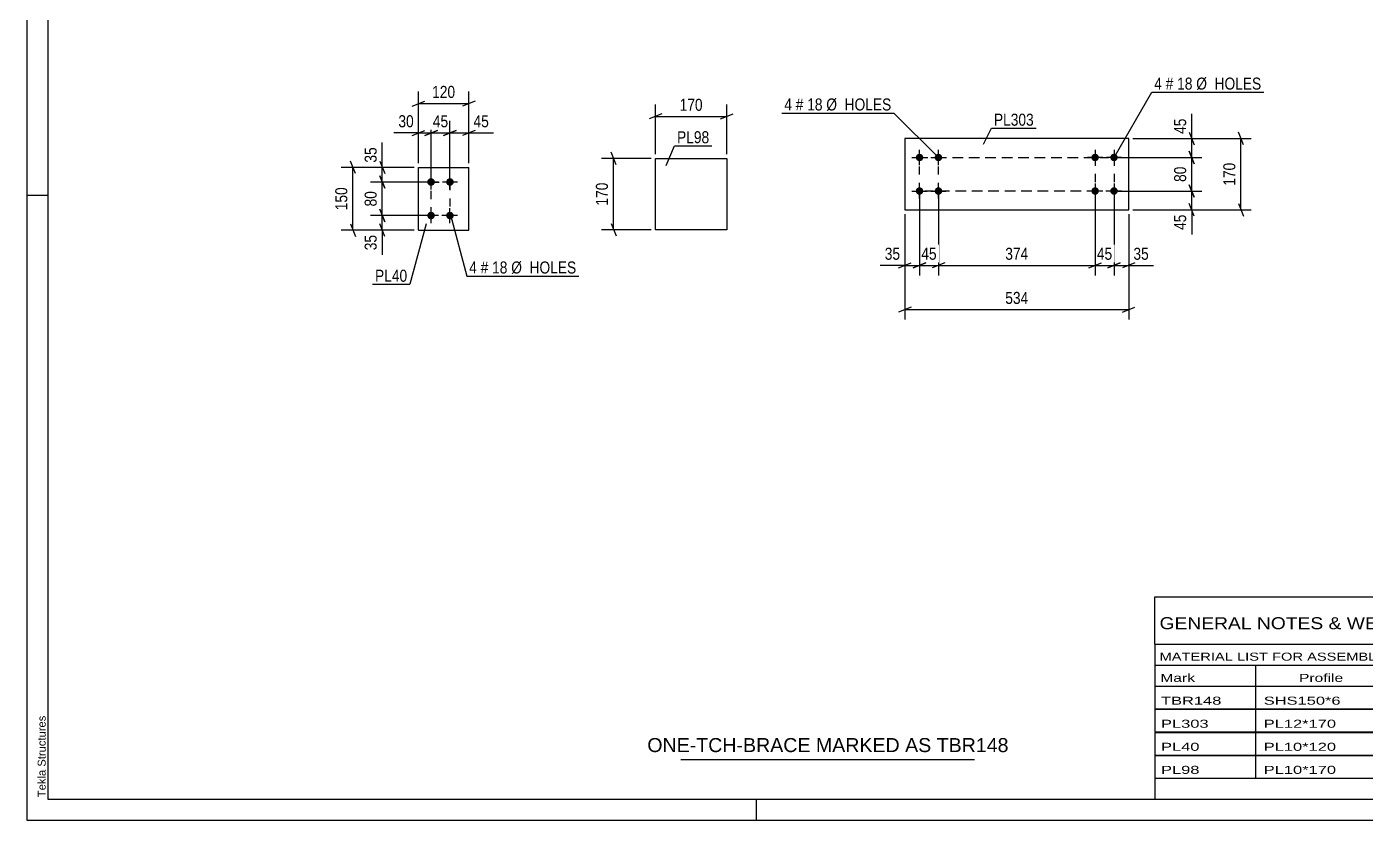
# Model space of a CAD drawing. Header units: millimetres. Extents: x 0 to 594, y 0 to 420.
# Drawn here: x 0 to 319.4, y 0 to 189.3 of the extents above; entities that cross this region are included whole.
import ezdxf

# ---------------------------------------------------------------- set-up
doc = ezdxf.new("R2010")
doc.units = ezdxf.units.MM
doc.linetypes.add('DXK_LINE_DOT2', pattern=[3.9198, 1.9599, -1.9599])
doc.styles.add('Arial', font='arial.ttf', dxfattribs={"height": 0.2})
doc.styles.add('Arial Narrow', font='ARIALN.TTF', dxfattribs={"height": 0.2})

# ---------------------------------------------------------------- blocks, each defined once
blk = doc.blocks.new('Unknown-580575511-1131')
at = {"color": 5, "linetype": 'Continuous'}
for p, q in [((0, 420), (0, 0)), ((5, 415), (5, 5)), ((5, 149), (0, 149)), ((5, 5), (589, 5)), ((174, 0), (174, 5)), ((0, 0), (594, 0))]:
    blk.add_line(p, q, dxfattribs=at)
at = {"color": 174, "linetype": 'Continuous', "style": 'Arial'}
blk.add_text('Tekla Structures', height=1.9102, rotation=90, dxfattribs=at).set_placement((4.5, 5.5))
blk = doc.blocks.new('Part-580575511-3593 - 3592')
at = {"color": 2, "linetype": 'Continuous'}
for p, q in [((262.79, 162.58), (209.41, 162.58)), ((209.41, 162.58), (209.41, 145.58)), ((262.79, 145.58), (262.79, 162.58)), ((209.41, 145.58), (262.79, 145.58))]:
    blk.add_line(p, q, dxfattribs=at)
blk = doc.blocks.new('Bolt-580575511-3594 - 3592')
at = {"linetype": 'Continuous'}
for points in [[(254.79, 157.18, -1), (254.79, 158.98, -1)], [(259.29, 157.18, -1), (259.29, 158.98, -1)], [(254.79, 149.18, -1), (254.79, 150.98, -1)], [(259.29, 149.18, -1), (259.29, 150.98, -1)]]:
    blk.add_hatch(color=1, dxfattribs=at).paths.add_polyline_path(points)
at = {"color": 1, "linetype": 'Continuous'}
for p, q in [((254.79, 159.88), (254.79, 156.28)), ((259.29, 159.88), (259.29, 156.28)), ((256.59, 158.08), (252.99, 158.08)), ((261.09, 158.08), (257.49, 158.08)), ((254.79, 151.88), (254.79, 148.28)), ((259.29, 151.88), (259.29, 148.28)), ((256.59, 150.08), (252.99, 150.08)), ((261.09, 150.08), (257.49, 150.08))]:
    blk.add_line(p, q, dxfattribs=at)
blk = doc.blocks.new('Bolt-580575511-3595 - 3592')
at = {"linetype": 'Continuous'}
for points in [[(212.91, 158.98, -1), (212.91, 157.18, -1)], [(217.41, 158.98, -1), (217.41, 157.18, -1)], [(212.91, 150.98, -1), (212.91, 149.18, -1)], [(217.41, 150.98, -1), (217.41, 149.18, -1)]]:
    blk.add_hatch(color=1, dxfattribs=at).paths.add_polyline_path(points)
at = {"color": 1, "linetype": 'Continuous'}
for p, q in [((212.91, 156.28), (212.91, 159.88)), ((217.41, 156.28), (217.41, 159.88)), ((211.11, 158.08), (214.71, 158.08)), ((215.61, 158.08), (219.21, 158.08)), ((212.91, 148.28), (212.91, 151.88)), ((217.41, 148.28), (217.41, 151.88)), ((211.11, 150.08), (214.71, 150.08)), ((215.61, 150.08), (219.21, 150.08))]:
    blk.add_line(p, q, dxfattribs=at)
blk = doc.blocks.new('Bolt-580575511-2195 - 2156')
at = {"linetype": 'Continuous'}
for points in [[(96.42, 151.33), (96.23, 151.35), (96.05, 151.41), (95.89, 151.5), (95.75, 151.63), (95.64, 151.78), (95.56, 151.95), (95.52, 152.14), (95.52, 152.32), (95.56, 152.51), (95.64, 152.68), (95.75, 152.83), (95.89, 152.96), (96.05, 153.05), (96.23, 153.11), (96.42, 153.13), (96.6, 153.11), (96.78, 153.05), (96.94, 152.96), (97.08, 152.83), (97.2, 152.68), (97.27, 152.51), (97.31, 152.32), (97.31, 152.14), (97.27, 151.95), (97.2, 151.78), (97.08, 151.63), (96.94, 151.5), (96.78, 151.41), (96.6, 151.35)], [(100.92, 151.33), (100.73, 151.35), (100.55, 151.41), (100.39, 151.5), (100.25, 151.63), (100.14, 151.78), (100.06, 151.95), (100.02, 152.14), (100.02, 152.32), (100.06, 152.51), (100.14, 152.68), (100.25, 152.83), (100.39, 152.96), (100.55, 153.05), (100.73, 153.11), (100.92, 153.13), (101.1, 153.11), (101.28, 153.05), (101.44, 152.96), (101.58, 152.83), (101.7, 152.68), (101.77, 152.51), (101.81, 152.32), (101.81, 152.14), (101.77, 151.95), (101.7, 151.78), (101.58, 151.63), (101.44, 151.5), (101.28, 151.41), (101.1, 151.35)], [(96.42, 143.33), (96.23, 143.35), (96.05, 143.41), (95.89, 143.5), (95.75, 143.63), (95.64, 143.78), (95.56, 143.95), (95.52, 144.14), (95.52, 144.32), (95.56, 144.51), (95.64, 144.68), (95.75, 144.83), (95.89, 144.96), (96.05, 145.05), (96.23, 145.11), (96.42, 145.13), (96.6, 145.11), (96.78, 145.05), (96.94, 144.96), (97.08, 144.83), (97.2, 144.68), (97.27, 144.51), (97.31, 144.32), (97.31, 144.14), (97.27, 143.95), (97.2, 143.78), (97.08, 143.63), (96.94, 143.5), (96.78, 143.41), (96.6, 143.35)], [(100.92, 143.33), (100.73, 143.35), (100.55, 143.41), (100.39, 143.5), (100.25, 143.63), (100.14, 143.78), (100.06, 143.95), (100.02, 144.14), (100.02, 144.32), (100.06, 144.51), (100.14, 144.68), (100.25, 144.83), (100.39, 144.96), (100.55, 145.05), (100.73, 145.11), (100.92, 145.13), (101.1, 145.11), (101.28, 145.05), (101.44, 144.96), (101.58, 144.83), (101.7, 144.68), (101.77, 144.51), (101.81, 144.32), (101.81, 144.14), (101.77, 143.95), (101.7, 143.78), (101.58, 143.63), (101.44, 143.5), (101.28, 143.41), (101.1, 143.35)]]:
    blk.add_hatch(color=1, dxfattribs=at).paths.add_polyline_path(points)
at = {"color": 1, "linetype": 'Continuous'}
for p, q in [((96.42, 150.43), (96.42, 154.03)), ((100.92, 150.43), (100.92, 154.03)), ((98.22, 152.23), (94.62, 152.23)), ((102.72, 152.23), (99.12, 152.23)), ((98.22, 144.23), (94.62, 144.23)), ((96.42, 142.43), (96.42, 146.03)), ((102.72, 144.23), (99.12, 144.23)), ((100.92, 142.43), (100.92, 146.03))]:
    blk.add_line(p, q, dxfattribs=at)
blk = doc.blocks.new('Part-580575511-2162 - 2156')
at = {"color": 2, "linetype": 'Continuous'}
for p, q in [((93.42, 140.73), (93.42, 155.73)), ((93.42, 155.73), (105.42, 155.73)), ((105.42, 140.73), (105.42, 155.73)), ((93.42, 140.73), (93.42, 140.73)), ((93.42, 140.73), (105.42, 140.73)), ((105.42, 140.73), (105.42, 140.73))]:
    blk.add_line(p, q, dxfattribs=at)
at = {"color": 7, "linetype": 'DXK_LINE_DOT2'}
for p, q in [((93.42, 155.73), (105.42, 155.73)), ((93.42, 140.73), (93.42, 140.73)), ((93.42, 140.73), (105.42, 140.73)), ((105.42, 140.73), (105.42, 140.73))]:
    blk.add_line(p, q, dxfattribs=at)
blk = doc.blocks.new('Part-580575511-2399 - 2393')
at = {"color": 2, "linetype": 'Continuous'}
for p, q in [((149.94, 140.86), (149.94, 157.86)), ((149.94, 157.86), (166.94, 157.86)), ((166.94, 157.86), (166.94, 140.86)), ((166.94, 140.86), (149.94, 140.86))]:
    blk.add_line(p, q, dxfattribs=at)
blk = doc.blocks.new('Rectangle-580575511-3767 - 3592')
at = {"color": 1, "linetype": 'DXK_LINE_DOT2'}
blk.add_lwpolyline([(212.91, 158.08), (259.29, 158.08), (259.29, 150.08), (212.91, 150.08), (212.91, 158.08)], close=True, dxfattribs=at)
blk = doc.blocks.new('Rectangle-580575511-2379 - 2156')
at = {"color": 1, "linetype": 'DXK_LINE_DOT2'}
blk.add_lwpolyline([(96.42, 152.23), (100.92, 152.23), (100.92, 144.23), (96.42, 144.23), (96.42, 152.23)], close=True, dxfattribs=at)
blk = doc.blocks.new('Rectangle-580575511-3777 - 3592')
at = {"color": 1, "linetype": 'DXK_LINE_DOT2'}
blk.add_lwpolyline([(217.41, 158.08), (254.79, 158.08), (254.79, 150.08), (217.41, 150.08), (217.41, 158.08)], close=True, dxfattribs=at)
blk = doc.blocks.new('StraightDimension-580575511-3639 - 3592')
at = {"color": 7, "linetype": 'Continuous'}
for p, q in [((290.17, 161.08), (288.97, 164.08)), ((263.79, 162.58), (291.97, 162.58)), ((289.57, 145.58), (289.57, 162.58)), ((288.97, 147.08), (290.17, 144.08)), ((263.79, 145.58), (291.97, 145.58))]:
    blk.add_line(p, q, dxfattribs=at)
at = {"color": 0}
blk.add_wipeout([(288.82, 157.42), (284.62, 157.42), (284.62, 150.74), (288.82, 150.74)], dxfattribs=at)
at = {"color": 3, "style": 'Arial Narrow'}
blk.add_text('170', height=2.863, rotation=90.0002, dxfattribs=at).set_placement((288.22, 151.34))
blk = doc.blocks.new('StraightDimension-580575511-3599 - 3592')
at = {"color": 7, "linetype": 'Continuous'}
for p, q in [((259.29, 149.08), (259.29, 129.94)), ((262.79, 144.58), (262.79, 129.94)), ((257.79, 131.74), (260.79, 132.94)), ((259.29, 132.34), (262.79, 132.34)), ((264.29, 132.94), (261.29, 131.74))]:
    blk.add_line(p, q, dxfattribs=at)
at = {"color": 0}
blk.add_wipeout([(268.17, 133.09), (268.17, 137.29), (263.32, 137.29), (263.32, 133.09)], dxfattribs=at)
at = {"color": 7, "linetype": 'Continuous'}
blk.add_line((262.79, 132.34), (268.7, 132.34), dxfattribs=at)
blk.add_line((262.79, 132.34), (268.7, 132.34), dxfattribs=at)
at = {"color": 3, "style": 'Arial Narrow'}
blk.add_text('35', height=2.863, dxfattribs=at).set_placement((263.92, 133.69))
blk = doc.blocks.new('StraightDimension-580575511-3600 - 3592')
at = {"color": 7, "linetype": 'Continuous'}
for p, q in [((254.79, 149.08), (254.79, 129.94)), ((259.29, 149.08), (259.29, 129.94)), ((253.29, 131.74), (256.29, 132.94)), ((254.79, 132.34), (259.29, 132.34)), ((260.79, 132.94), (257.79, 131.74))]:
    blk.add_line(p, q, dxfattribs=at)
at = {"color": 0}
blk.add_wipeout([(259.47, 133.09), (259.47, 137.29), (254.61, 137.29), (254.61, 133.09)], dxfattribs=at)
at = {"color": 3, "style": 'Arial Narrow'}
blk.add_text('45', height=2.863, dxfattribs=at).set_placement((255.21, 133.69))
blk = doc.blocks.new('StraightDimension-580575511-3601 - 3592')
at = {"color": 7, "linetype": 'Continuous'}
for p, q in [((217.41, 149.08), (217.41, 129.94)), ((254.79, 149.08), (254.79, 129.94)), ((218.91, 132.94), (215.91, 131.74)), ((217.41, 132.34), (254.79, 132.34)), ((253.29, 131.74), (256.29, 132.94))]:
    blk.add_line(p, q, dxfattribs=at)
at = {"color": 0}
blk.add_wipeout([(239.44, 133.09), (239.44, 137.29), (232.76, 137.29), (232.76, 133.09)], dxfattribs=at)
at = {"color": 3, "style": 'Arial Narrow'}
blk.add_text('374', height=2.863, dxfattribs=at).set_placement((233.36, 133.69))
blk = doc.blocks.new('StraightDimension-580575511-3602 - 3592')
at = {"color": 7, "linetype": 'Continuous'}
for p, q in [((212.91, 149.08), (212.91, 129.94)), ((217.41, 149.08), (217.41, 129.94)), ((211.41, 131.74), (214.41, 132.94)), ((212.91, 132.34), (217.41, 132.34)), ((218.91, 132.94), (215.91, 131.74))]:
    blk.add_line(p, q, dxfattribs=at)
at = {"color": 0}
blk.add_wipeout([(217.58, 133.09), (217.58, 137.29), (212.73, 137.29), (212.73, 133.09)], dxfattribs=at)
at = {"color": 3, "style": 'Arial Narrow'}
blk.add_text('45', height=2.863, dxfattribs=at).set_placement((213.33, 133.69))
blk = doc.blocks.new('StraightDimension-580575511-3603 - 3592')
at = {"color": 7, "linetype": 'Continuous'}
for p, q in [((212.91, 149.08), (212.91, 129.94)), ((209.41, 144.58), (209.41, 129.94)), ((207.91, 131.74), (210.91, 132.94)), ((209.41, 132.34), (212.91, 132.34)), ((214.41, 132.94), (211.41, 131.74))]:
    blk.add_line(p, q, dxfattribs=at)
at = {"color": 0}
blk.add_wipeout([(208.88, 133.09), (208.88, 137.29), (204.02, 137.29), (204.02, 133.09)], dxfattribs=at)
at = {"color": 7, "linetype": 'Continuous'}
blk.add_line((209.41, 132.34), (203.5, 132.34), dxfattribs=at)
blk.add_line((209.41, 132.34), (203.5, 132.34), dxfattribs=at)
at = {"color": 3, "style": 'Arial Narrow'}
blk.add_text('35', height=2.863, dxfattribs=at).set_placement((204.62, 133.69))
blk = doc.blocks.new('StraightDimension-580575511-3619 - 3592')
at = {"color": 7, "linetype": 'Continuous'}
for p, q in [((209.41, 144.58), (209.41, 119.4)), ((262.79, 144.58), (262.79, 119.4)), ((210.91, 122.4), (207.91, 121.2)), ((209.41, 121.8), (262.79, 121.8)), ((261.29, 121.2), (264.29, 122.4))]:
    blk.add_line(p, q, dxfattribs=at)
at = {"color": 0}
blk.add_wipeout([(239.44, 122.55), (239.44, 126.75), (232.76, 126.75), (232.76, 122.55)], dxfattribs=at)
at = {"color": 3, "style": 'Arial Narrow'}
blk.add_text('534', height=2.863, dxfattribs=at).set_placement((233.36, 123.15))
blk = doc.blocks.new('StraightDimension-580575511-3741 - 3592')
at = {"color": 7, "linetype": 'Continuous'}
for p, q in [((277.24, 164.08), (278.44, 161.08)), ((263.79, 162.58), (280.24, 162.58)), ((277.84, 158.08), (277.84, 162.58)), ((260.29, 158.08), (280.24, 158.08)), ((278.44, 156.58), (277.24, 159.58))]:
    blk.add_line(p, q, dxfattribs=at)
at = {"color": 0}
blk.add_wipeout([(277.09, 167.96), (272.89, 167.96), (272.89, 163.1), (277.09, 163.1)], dxfattribs=at)
at = {"color": 7, "linetype": 'Continuous'}
blk.add_line((277.84, 162.58), (277.84, 168.49), dxfattribs=at)
blk.add_line((277.84, 162.58), (277.84, 168.49), dxfattribs=at)
at = {"color": 3, "style": 'Arial Narrow'}
blk.add_text('45', height=2.863, rotation=90.0002, dxfattribs=at).set_placement((276.49, 163.7))
blk = doc.blocks.new('StraightDimension-580575511-3742 - 3592')
at = {"color": 7, "linetype": 'Continuous'}
for p, q in [((260.29, 158.08), (280.24, 158.08)), ((277.24, 159.58), (278.44, 156.58)), ((277.84, 150.08), (277.84, 158.08)), ((278.44, 148.58), (277.24, 151.58)), ((260.29, 150.08), (280.24, 150.08))]:
    blk.add_line(p, q, dxfattribs=at)
at = {"color": 0}
blk.add_wipeout([(277.09, 156.51), (272.89, 156.51), (272.89, 151.65), (277.09, 151.65)], dxfattribs=at)
at = {"color": 3, "style": 'Arial Narrow'}
blk.add_text('80', height=2.863, rotation=90.0002, dxfattribs=at).set_placement((276.49, 152.25))
blk = doc.blocks.new('StraightDimension-580575511-3743 - 3592')
at = {"color": 7, "linetype": 'Continuous'}
for p, q in [((277.24, 151.58), (278.44, 148.58)), ((260.29, 150.08), (280.24, 150.08)), ((278.44, 144.08), (277.24, 147.08)), ((277.84, 145.58), (277.84, 150.08)), ((263.79, 145.58), (280.24, 145.58))]:
    blk.add_line(p, q, dxfattribs=at)
at = {"color": 0}
blk.add_wipeout([(277.09, 145.05), (272.89, 145.05), (272.89, 140.2), (277.09, 140.2)], dxfattribs=at)
at = {"color": 7, "linetype": 'Continuous'}
blk.add_line((277.84, 145.58), (277.84, 139.67), dxfattribs=at)
blk.add_line((277.84, 145.58), (277.84, 139.67), dxfattribs=at)
at = {"color": 3, "style": 'Arial Narrow'}
blk.add_text('45', height=2.863, rotation=90.0002, dxfattribs=at).set_placement((276.49, 140.8))
blk = doc.blocks.new('StraightDimension-580575511-2295 - 2156')
at = {"color": 7, "linetype": 'Continuous'}
for p, q in [((84.19, 157.23), (85.39, 154.23)), ((92.42, 155.73), (81.94, 155.73)), ((85.39, 150.73), (84.19, 153.73)), ((84.79, 152.23), (84.79, 155.73)), ((95.42, 152.23), (81.94, 152.23))]:
    blk.add_line(p, q, dxfattribs=at)
at = {"color": 0}
blk.add_wipeout([(84.04, 161.11), (79.84, 161.11), (79.84, 156.25), (84.04, 156.25)], dxfattribs=at)
at = {"color": 7, "linetype": 'Continuous'}
blk.add_line((84.79, 155.73), (84.79, 161.64), dxfattribs=at)
blk.add_line((84.79, 155.73), (84.79, 161.64), dxfattribs=at)
at = {"color": 3, "style": 'Arial Narrow'}
blk.add_text('35', height=2.863, rotation=90.0002, dxfattribs=at).set_placement((83.44, 156.85))
blk = doc.blocks.new('StraightDimension-580575511-2272 - 2156')
at = {"color": 7, "linetype": 'Continuous'}
for p, q in [((95.42, 144.23), (81.94, 144.23)), ((84.19, 145.73), (85.39, 142.73)), ((84.79, 140.73), (84.79, 144.23)), ((92.42, 140.73), (81.94, 140.73)), ((85.39, 139.23), (84.19, 142.23))]:
    blk.add_line(p, q, dxfattribs=at)
at = {"color": 0}
blk.add_wipeout([(84.04, 140.2), (79.84, 140.2), (79.84, 135.35), (84.04, 135.35)], dxfattribs=at)
at = {"color": 7, "linetype": 'Continuous'}
blk.add_line((84.79, 140.73), (84.79, 134.82), dxfattribs=at)
blk.add_line((84.79, 140.73), (84.79, 134.82), dxfattribs=at)
at = {"color": 3, "style": 'Arial Narrow'}
blk.add_text('35', height=2.863, rotation=90.0002, dxfattribs=at).set_placement((83.44, 135.95))
blk = doc.blocks.new('StraightDimension-580575511-2285 - 2156')
at = {"color": 7, "linetype": 'Continuous'}
for p, q in [((84.19, 153.73), (85.39, 150.73)), ((95.42, 152.23), (81.94, 152.23)), ((84.79, 144.23), (84.79, 152.23)), ((95.42, 144.23), (81.94, 144.23)), ((85.39, 142.73), (84.19, 145.73))]:
    blk.add_line(p, q, dxfattribs=at)
at = {"color": 0}
blk.add_wipeout([(84.04, 150.66), (79.84, 150.66), (79.84, 145.8), (84.04, 145.8)], dxfattribs=at)
at = {"color": 3, "style": 'Arial Narrow'}
blk.add_text('80', height=2.863, rotation=90.0002, dxfattribs=at).set_placement((83.44, 146.4))
blk = doc.blocks.new('StraightDimension-580575511-2309 - 2156')
at = {"color": 7, "linetype": 'Continuous'}
for p, q in [((78.39, 154.23), (77.19, 157.23)), ((92.42, 155.73), (74.94, 155.73)), ((77.79, 140.73), (77.79, 155.73)), ((92.42, 140.73), (74.94, 140.73)), ((77.19, 142.23), (78.39, 139.23))]:
    blk.add_line(p, q, dxfattribs=at)
at = {"color": 0}
blk.add_wipeout([(77.04, 151.57), (72.84, 151.57), (72.84, 144.89), (77.04, 144.89)], dxfattribs=at)
at = {"color": 3, "style": 'Arial Narrow'}
blk.add_text('150', height=2.863, rotation=90.0002, dxfattribs=at).set_placement((76.44, 145.49))
blk = doc.blocks.new('StraightDimension-580575511-2326 - 2156')
at = {"color": 7, "linetype": 'Continuous'}
for p, q in [((93.42, 156.73), (93.42, 166.79)), ((96.42, 153.23), (96.42, 166.79)), ((91.92, 163.34), (94.92, 164.54)), ((93.42, 163.94), (96.42, 163.94)), ((97.92, 164.54), (94.92, 163.34))]:
    blk.add_line(p, q, dxfattribs=at)
at = {"color": 0}
blk.add_wipeout([(92.89, 164.69), (92.89, 168.89), (88.03, 168.89), (88.03, 164.69)], dxfattribs=at)
at = {"color": 7, "linetype": 'Continuous'}
blk.add_line((93.42, 163.94), (87.51, 163.94), dxfattribs=at)
blk.add_line((93.42, 163.94), (87.51, 163.94), dxfattribs=at)
at = {"color": 3, "style": 'Arial Narrow'}
blk.add_text('30', height=2.863, dxfattribs=at).set_placement((88.63, 165.29))
blk = doc.blocks.new('StraightDimension-580575511-2339 - 2156')
at = {"color": 7, "linetype": 'Continuous'}
for p, q in [((96.42, 153.23), (96.42, 166.79)), ((100.92, 153.23), (100.92, 166.79)), ((94.92, 163.34), (97.92, 164.54)), ((96.42, 163.94), (100.92, 163.94)), ((102.42, 164.54), (99.42, 163.34))]:
    blk.add_line(p, q, dxfattribs=at)
at = {"color": 0}
blk.add_wipeout([(101.09, 164.69), (101.09, 168.89), (96.24, 168.89), (96.24, 164.69)], dxfattribs=at)
at = {"color": 3, "style": 'Arial Narrow'}
blk.add_text('45', height=2.863, dxfattribs=at).set_placement((96.84, 165.29))
blk = doc.blocks.new('StraightDimension-580575511-2349 - 2156')
at = {"color": 7, "linetype": 'Continuous'}
for p, q in [((100.92, 153.23), (100.92, 166.79)), ((105.42, 156.73), (105.42, 166.79)), ((99.42, 163.34), (102.42, 164.54)), ((100.92, 163.94), (105.42, 163.94)), ((106.92, 164.54), (103.92, 163.34))]:
    blk.add_line(p, q, dxfattribs=at)
at = {"color": 0}
blk.add_wipeout([(110.8, 164.69), (110.8, 168.89), (105.94, 168.89), (105.94, 164.69)], dxfattribs=at)
at = {"color": 7, "linetype": 'Continuous'}
blk.add_line((105.42, 163.94), (111.32, 163.94), dxfattribs=at)
blk.add_line((105.42, 163.94), (111.32, 163.94), dxfattribs=at)
at = {"color": 3, "style": 'Arial Narrow'}
blk.add_text('45', height=2.863, dxfattribs=at).set_placement((106.54, 165.29))
blk = doc.blocks.new('StraightDimension-580575511-2363 - 2156')
at = {"color": 7, "linetype": 'Continuous'}
for p, q in [((93.42, 156.73), (93.42, 173.79)), ((105.42, 156.73), (105.42, 173.79)), ((91.92, 170.34), (94.92, 171.54)), ((93.42, 170.94), (105.42, 170.94)), ((106.92, 171.54), (103.92, 170.34))]:
    blk.add_line(p, q, dxfattribs=at)
at = {"color": 0}
blk.add_wipeout([(102.76, 171.69), (102.76, 175.89), (96.07, 175.89), (96.07, 171.69)], dxfattribs=at)
at = {"color": 3, "style": 'Arial Narrow'}
blk.add_text('120', height=2.863, dxfattribs=at).set_placement((96.67, 172.29))
blk = doc.blocks.new('StraightDimension-580575511-2401 - 2393')
at = {"color": 7, "linetype": 'Continuous'}
for p, q in [((149.94, 158.86), (149.94, 170.71)), ((166.94, 158.86), (166.94, 170.71)), ((151.44, 168.46), (148.44, 167.26)), ((149.94, 167.86), (166.94, 167.86)), ((165.44, 167.26), (168.44, 168.46))]:
    blk.add_line(p, q, dxfattribs=at)
at = {"color": 0}
blk.add_wipeout([(161.78, 168.61), (161.78, 172.81), (155.1, 172.81), (155.1, 168.61)], dxfattribs=at)
at = {"color": 3, "style": 'Arial Narrow'}
blk.add_text('170', height=2.863, dxfattribs=at).set_placement((155.7, 169.21))
blk = doc.blocks.new('StraightDimension-580575511-2412 - 2393')
at = {"color": 7, "linetype": 'Continuous'}
for p, q in [((148.94, 157.86), (137.09, 157.86)), ((140.54, 156.36), (139.34, 159.36)), ((139.94, 140.86), (139.94, 157.86)), ((148.94, 140.86), (137.09, 140.86)), ((139.34, 142.36), (140.54, 139.36))]:
    blk.add_line(p, q, dxfattribs=at)
at = {"color": 0}
blk.add_wipeout([(139.19, 152.7), (134.99, 152.7), (134.99, 146.01), (139.19, 146.01)], dxfattribs=at)
at = {"color": 3, "style": 'Arial Narrow'}
blk.add_text('170', height=2.863, rotation=90.0002, dxfattribs=at).set_placement((138.59, 146.61))
blk = doc.blocks.new('Unknown-580575511-4536')
at = {"color": 7, "linetype": 'Continuous'}
for p, q in [((269, 53.25), (429, 53.25)), ((269, 42), (269, 53.25)), ((429, 53.25), (429, 42)), ((269, 42), (429, 42)), ((269, 42), (269, 37)), ((429, 42), (429, 37)), ((269, 37), (429, 37)), ((269, 37), (269, 32)), ((293, 37), (293, 32)), ((328.5, 37), (328.5, 32)), ((354.5, 37), (354.5, 32)), ((367.5, 37), (367.5, 32)), ((385, 37), (385, 32)), ((407, 37), (407, 32)), ((429, 37), (429, 32)), ((269, 32), (429, 32)), ((269, 31.95), (269, 26.55)), ((269, 31.95), (429, 31.95)), ((293, 32), (293, 26.5)), ((328.5, 32), (328.5, 26.5)), ((354.5, 32), (354.5, 26.5)), ((367.5, 32), (367.5, 26.5)), ((385, 32), (385, 26.5)), ((407, 32), (407, 26.5)), ((429, 31.95), (429, 26.55)), ((269, 26.55), (429, 26.55)), ((269, 26.45), (269, 21.05)), ((269, 26.45), (429, 26.45)), ((293, 26.5), (293, 21)), ((328.5, 26.5), (328.5, 21)), ((354.5, 26.5), (354.5, 21)), ((367.5, 26.5), (367.5, 21)), ((385, 26.5), (385, 21)), ((407, 26.5), (407, 21)), ((429, 26.45), (429, 21.05)), ((269, 21.05), (429, 21.05)), ((269, 20.95), (269, 15.55)), ((269, 20.95), (429, 20.95)), ((293, 21), (293, 15.5)), ((328.5, 21), (328.5, 15.5)), ((354.5, 21), (354.5, 15.5)), ((367.5, 21), (367.5, 15.5)), ((385, 21), (385, 15.5)), ((407, 21), (407, 15.5)), ((429, 20.95), (429, 15.55)), ((269, 15.55), (429, 15.55)), ((269, 15.45), (269, 10.05)), ((269, 15.45), (429, 15.45)), ((293, 15.5), (293, 10)), ((328.5, 15.5), (328.5, 10)), ((354.5, 15.5), (354.5, 10)), ((367.5, 15.5), (367.5, 10)), ((385, 15.5), (385, 10)), ((407, 15.5), (407, 10)), ((429, 15.45), (429, 10.05)), ((269, 10.05), (429, 10.05)), ((269, 10), (429, 10)), ((269, 10), (269, 5)), ((385, 10), (385, 5)), ((407, 10), (407, 5)), ((429, 10), (429, 5)), ((269, 5), (429, 5))]:
    blk.add_line(p, q, dxfattribs=at)
at = {"color": 7, "style": 'Arial Narrow'}
for s, height, width, p in [('GENERAL NOTES & WELD DETAILS :', 2.8633, 1.4, (270.15, 45.56)), ('REFER TYP DRAWING TYP-01', 1.9089, 1.6, (353.7, 45.66)), ("MATERIAL LIST FOR ASSEMBLY MK'D", 1.9089, 1.6, (270.15, 38.06)), ('TBR148', 1.909, 1.794707, (361.59, 37.97)), ('1', 1.91, 1.794707, (391.08, 38.06)), ('No. Required', 1.9089, 1.6, (400.41, 38.06)), ('Mark', 1.909, 1.7, (270.34, 33)), ('Profile', 1.909, 1.7, (303.41, 33)), ('Material', 1.909, 1.7, (333.54, 33.06)), ('No.', 1.909, 1.7, (358.5, 33.06)), ('Length', 1.909, 1.7, (369, 33.06)), ('Area', 1.909, 1.7, (391.5, 33.06)), ('Weight', 1.909, 1.7, (411, 33.06))]:
    blk.add_text(s, height=height, dxfattribs=dict(at, width=width)).set_placement(p)
at = {"color": 7, "linetype": 'Continuous', "style": 'Arial Narrow'}
for s, height, width, p in [('TBR148', 1.909, 1.794707, (270.5, 27.56)), ('SHS150*6', 1.909, 1.794707, (295, 27.56)), ('E350', 1.909, 1.794707, (334.74, 27.56)), ('1', 1.91, 1.794707, (358.86, 27.56)), ('4312', 1.909, 1.794707, (371.58, 27.56)), ('2.6', 1.909, 1.794707, (395.32, 27.56)), ('116.7', 1.909, 1.794707, (411.96, 27.56)), ('PL303', 1.909, 1.794707, (270.5, 22.06)), ('PL12*170', 1.909, 1.794707, (295, 22.06)), ('E350', 1.909, 1.794707, (334.74, 22.06)), ('1', 1.91, 1.794707, (358.86, 22.06)), ('534', 1.909, 1.794707, (373.77, 22.06)), ('0.2', 1.909, 1.794707, (395.32, 22.06)), ('8.5', 1.909, 1.794707, (416.33, 22.06)), ('PL40', 1.909, 1.794707, (270.5, 16.56)), ('PL10*120', 1.909, 1.794707, (295, 16.56)), ('E350', 1.909, 1.794707, (334.74, 16.56)), ('4', 1.91, 1.794707, (358.86, 16.56)), ('150', 1.909, 1.794707, (373.77, 16.56)), ('0.0', 1.909, 1.794707, (395.32, 16.56)), ('5.7', 1.909, 1.794707, (416.33, 16.56)), ('PL98', 1.909, 1.794707, (270.5, 11.06)), ('PL10*170', 1.909, 1.794707, (295, 11.06)), ('E350', 1.909, 1.794707, (334.74, 11.06)), ('2', 1.91, 1.794707, (358.86, 11.06)), ('170', 1.909, 1.794707, (373.77, 11.06)), ('0.1', 1.909, 1.794707, (395.32, 11.06)), ('4.5', 1.909, 1.794707, (416.33, 11.06)), ('Total', 1.909, 1.7, (371.33, 6.5)), ('3.1', 1.909, 1.794707, (394.83, 6.5)), ('135.4', 1.909, 1.794707, (411.96, 6.5))]:
    blk.add_text(s, height=height, dxfattribs=dict(at, width=width)).set_placement(p)
blk = doc.blocks.new('Unknown-580575511-4537')
at = {"color": 7, "linetype": 'Continuous'}
blk.add_line((156, 14.5), (226, 14.5), dxfattribs=at)
at = {"color": 7, "style": 'Arial'}
blk.add_text('ONE-TCH-BRACE MARKED AS TBR148', height=3.3428, dxfattribs=at).set_placement((147.99, 16.25))
blk = doc.blocks.new('Mark-580575511-3642 - 3592')
at = {"color": 0}
blk.add_wipeout([(240.15, 165.66), (240.15, 168.66), (230.65, 168.66), (230.65, 165.66)], dxfattribs=at)
blk.add_wipeout([(240.15, 165.66), (240.15, 168.66), (230.65, 168.66), (230.65, 165.66)], dxfattribs=at)
at = {"color": 30, "linetype": 'Continuous'}
for p, q in [((228.19, 161.22), (230.05, 165.06)), ((230.05, 165.06), (240.75, 165.06))]:
    blk.add_line(p, q, dxfattribs=at)
at = {"color": 3, "style": 'Arial Narrow'}
blk.add_text('PL303', height=2.863, dxfattribs=at).set_placement((230.65, 165.66))
blk = doc.blocks.new('Mark-580575511-3645 - 3592')
at = {"color": 0}
blk.add_wipeout([(270.72, 174.27), (270.72, 177.27), (268.89, 177.27), (268.89, 174.27)], dxfattribs=at)
blk.add_wipeout([(270.72, 174.27), (270.72, 177.27), (268.89, 177.27), (268.89, 174.27)], dxfattribs=at)
at = {"color": 7, "linetype": 'Continuous'}
blk.add_line((259.29, 158.08), (268.29, 173.67), dxfattribs=at)
at = {"color": 0}
blk.add_wipeout([(273.45, 174.27), (273.45, 177.27), (271.62, 177.27), (271.62, 174.27)], dxfattribs=at)
blk.add_wipeout([(273.45, 174.27), (273.45, 177.27), (271.62, 177.27), (271.62, 174.27)], dxfattribs=at)
at = {"color": 3, "style": 'Arial Narrow'}
blk.add_text('4', height=2.86, dxfattribs=at).set_placement((268.89, 174.27))
at = {"color": 0}
blk.add_wipeout([(278, 174.27), (278, 177.27), (274.35, 177.27), (274.35, 174.27)], dxfattribs=at)
blk.add_wipeout([(278, 174.27), (278, 177.27), (274.35, 177.27), (274.35, 174.27)], dxfattribs=at)
at = {"color": 3, "style": 'Arial Narrow'}
blk.add_text('#', height=2.86, dxfattribs=at).set_placement((271.62, 174.27))
at = {"color": 0}
blk.add_wipeout([(294.43, 174.27), (294.43, 177.27), (278.9, 177.27), (278.9, 174.27)], dxfattribs=at)
blk.add_wipeout([(294.43, 174.27), (294.43, 177.27), (278.9, 177.27), (278.9, 174.27)], dxfattribs=at)
at = {"color": 7, "linetype": 'Continuous'}
blk.add_line((268.29, 173.67), (295.03, 173.67), dxfattribs=at)
at = {"color": 3, "style": 'Arial Narrow'}
for s, p in [('18', (274.35, 174.27)), ('Ø  HOLES', (278.9, 174.27))]:
    blk.add_text(s, height=2.863, dxfattribs=at).set_placement(p)
blk = doc.blocks.new('Mark-580575511-3646 - 3592')
at = {"color": 0}
blk.add_wipeout([(182.49, 169.29), (182.49, 172.29), (180.66, 172.29), (180.66, 169.29)], dxfattribs=at)
blk.add_wipeout([(182.49, 169.29), (182.49, 172.29), (180.66, 172.29), (180.66, 169.29)], dxfattribs=at)
blk.add_wipeout([(185.22, 169.29), (185.22, 172.29), (183.39, 172.29), (183.39, 169.29)], dxfattribs=at)
blk.add_wipeout([(185.22, 169.29), (185.22, 172.29), (183.39, 172.29), (183.39, 169.29)], dxfattribs=at)
at = {"color": 3, "style": 'Arial Narrow'}
blk.add_text('4', height=2.86, dxfattribs=at).set_placement((180.66, 169.29))
at = {"color": 0}
blk.add_wipeout([(189.77, 169.29), (189.77, 172.29), (186.12, 172.29), (186.12, 169.29)], dxfattribs=at)
blk.add_wipeout([(189.77, 169.29), (189.77, 172.29), (186.12, 172.29), (186.12, 169.29)], dxfattribs=at)
at = {"color": 3, "style": 'Arial Narrow'}
blk.add_text('#', height=2.86, dxfattribs=at).set_placement((183.39, 169.29))
at = {"color": 0}
blk.add_wipeout([(206.2, 169.29), (206.2, 172.29), (190.67, 172.29), (190.67, 169.29)], dxfattribs=at)
blk.add_wipeout([(206.2, 169.29), (206.2, 172.29), (190.67, 172.29), (190.67, 169.29)], dxfattribs=at)
at = {"color": 7, "linetype": 'Continuous'}
for p in [(180.06, 168.69), (217.41, 158.08)]:
    blk.add_line(p, (206.8, 168.69), dxfattribs=at)
at = {"color": 3, "style": 'Arial Narrow'}
for s, p in [('18', (186.12, 169.29)), ('Ø  HOLES', (190.67, 169.29))]:
    blk.add_text(s, height=2.863, dxfattribs=at).set_placement(p)
blk = doc.blocks.new('Mark-580575511-2158 - 2156')
at = {"color": 0}
blk.add_wipeout([(90.74, 128.44), (90.74, 131.44), (83.06, 131.44), (83.06, 128.44)], dxfattribs=at)
blk.add_wipeout([(90.74, 128.44), (90.74, 131.44), (83.06, 131.44), (83.06, 128.44)], dxfattribs=at)
at = {"color": 30, "linetype": 'Continuous'}
for p in [(95.26, 142.23), (82.46, 127.84)]:
    blk.add_line(p, (91.34, 127.84), dxfattribs=at)
at = {"color": 3, "style": 'Arial Narrow'}
blk.add_text('PL40', height=2.863, dxfattribs=at).set_placement((83.06, 128.44))
blk = doc.blocks.new('Mark-580575511-2191 - 2156')
at = {"color": 0}
blk.add_wipeout([(107.34, 130.41), (107.34, 133.41), (105.51, 133.41), (105.51, 130.41)], dxfattribs=at)
blk.add_wipeout([(107.34, 130.41), (107.34, 133.41), (105.51, 133.41), (105.51, 130.41)], dxfattribs=at)
at = {"color": 7, "linetype": 'Continuous'}
blk.add_line((101.04, 144.38), (104.91, 129.81), dxfattribs=at)
at = {"color": 0}
blk.add_wipeout([(110.07, 130.41), (110.07, 133.41), (108.24, 133.41), (108.24, 130.41)], dxfattribs=at)
blk.add_wipeout([(110.07, 130.41), (110.07, 133.41), (108.24, 133.41), (108.24, 130.41)], dxfattribs=at)
at = {"color": 3, "style": 'Arial Narrow'}
blk.add_text('4', height=2.86, dxfattribs=at).set_placement((105.51, 130.41))
at = {"color": 0}
blk.add_wipeout([(114.63, 130.41), (114.63, 133.41), (110.97, 133.41), (110.97, 130.41)], dxfattribs=at)
blk.add_wipeout([(114.63, 130.41), (114.63, 133.41), (110.97, 133.41), (110.97, 130.41)], dxfattribs=at)
at = {"color": 3, "style": 'Arial Narrow'}
blk.add_text('#', height=2.86, dxfattribs=at).set_placement((108.24, 130.41))
at = {"color": 0}
blk.add_wipeout([(131.05, 130.41), (131.05, 133.41), (115.53, 133.41), (115.53, 130.41)], dxfattribs=at)
blk.add_wipeout([(131.05, 130.41), (131.05, 133.41), (115.53, 133.41), (115.53, 130.41)], dxfattribs=at)
at = {"color": 7, "linetype": 'Continuous'}
blk.add_line((104.91, 129.81), (131.65, 129.81), dxfattribs=at)
at = {"color": 3, "style": 'Arial Narrow'}
for s, p in [('18', (110.97, 130.41)), ('Ø  HOLES', (115.53, 130.41))]:
    blk.add_text(s, height=2.863, dxfattribs=at).set_placement(p)
blk = doc.blocks.new('Mark-580575511-2395 - 2393')
at = {"color": 0}
blk.add_wipeout([(162.75, 161.48), (162.75, 164.48), (155.08, 164.48), (155.08, 161.48)], dxfattribs=at)
blk.add_wipeout([(162.75, 161.48), (162.75, 164.48), (155.08, 164.48), (155.08, 161.48)], dxfattribs=at)
at = {"color": 30, "linetype": 'Continuous'}
for p, q in [((152.52, 156.2), (154.48, 160.88)), ((154.48, 160.88), (163.35, 160.88))]:
    blk.add_line(p, q, dxfattribs=at)
at = {"color": 3, "style": 'Arial Narrow'}
blk.add_text('PL98', height=2.863, dxfattribs=at).set_placement((155.08, 161.48))

msp = doc.modelspace()

# ---------------------------------------------------------------- block references
for name in ['Unknown-580575511-1131', 'Part-580575511-3593 - 3592', 'Bolt-580575511-3595 - 3592', 'Bolt-580575511-3594 - 3592', 'Part-580575511-2399 - 2393', 'Rectangle-580575511-3767 - 3592', 'Rectangle-580575511-3777 - 3592', 'Part-580575511-2162 - 2156', 'Bolt-580575511-2195 - 2156', 'Rectangle-580575511-2379 - 2156', 'Unknown-580575511-4536', 'Unknown-580575511-4537']:
    msp.add_blockref(name, (0, 0))

# ---------------------------------------------------------------- next in the draw order: block references
for name in ['StraightDimension-580575511-2401 - 2393', 'Mark-580575511-3646 - 3592', 'Mark-580575511-3642 - 3592', 'StraightDimension-580575511-3639 - 3592', 'StraightDimension-580575511-2295 - 2156', 'StraightDimension-580575511-2272 - 2156', 'Mark-580575511-2191 - 2156']:
    msp.add_blockref(name, (0, 0))

# ---------------------------------------------------------------- next in the draw order: block references
for name in ['StraightDimension-580575511-3741 - 3592', 'Mark-580575511-2395 - 2393', 'StraightDimension-580575511-2412 - 2393', 'StraightDimension-580575511-2285 - 2156', 'StraightDimension-580575511-3599 - 3592']:
    msp.add_blockref(name, (0, 0))

# ---------------------------------------------------------------- next in the draw order: block references
for name in ['StraightDimension-580575511-2309 - 2156', 'StraightDimension-580575511-3600 - 3592']:
    msp.add_blockref(name, (0, 0))

# ---------------------------------------------------------------- next in the draw order: block references
for name in ['StraightDimension-580575511-2326 - 2156', 'StraightDimension-580575511-3742 - 3592', 'StraightDimension-580575511-3601 - 3592', 'Mark-580575511-2158 - 2156']:
    msp.add_blockref(name, (0, 0))

# ---------------------------------------------------------------- next in the draw order: block references
for name in ['Mark-580575511-3645 - 3592', 'StraightDimension-580575511-2339 - 2156', 'StraightDimension-580575511-3602 - 3592']:
    msp.add_blockref(name, (0, 0))

# ---------------------------------------------------------------- next in the draw order: block references
for name in ['StraightDimension-580575511-2349 - 2156', 'StraightDimension-580575511-3603 - 3592']:
    msp.add_blockref(name, (0, 0))

# ---------------------------------------------------------------- next in the draw order: block references
for name in ['StraightDimension-580575511-2363 - 2156', 'StraightDimension-580575511-3619 - 3592']:
    msp.add_blockref(name, (0, 0))

# ---------------------------------------------------------------- next in the draw order: block references
msp.add_blockref('StraightDimension-580575511-3743 - 3592', (0, 0))

doc.saveas('drawing.dxf')
